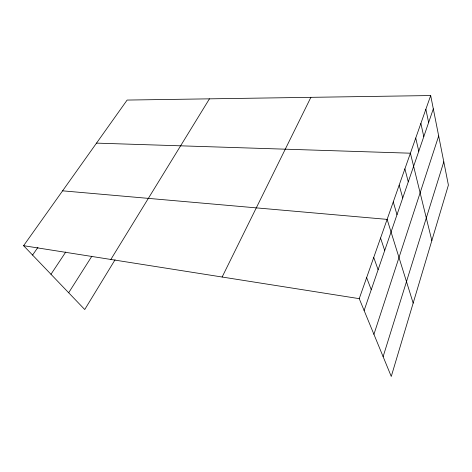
<?xml version="1.0" encoding="UTF-8"?>
<svg xmlns="http://www.w3.org/2000/svg" width="472" height="472" viewBox="0 0 472 472"><rect width="100%" height="100%" fill="white"/><g stroke="black" fill="none" stroke-linecap="round" stroke-linejoin="round"><path stroke-width="0.71" d="M383.116 356.661L443.792 161.819M373.924 334.335L438.677 135.971M364.118 310.511L433.32 108.861M430.682 95.55L448.4 185.112L391.264 376.449L359.239 298.658L430.682 95.55L127.127 100.064L23.6 245.694L84.736 309.526L115.044 259.795M222.129 277.023L310.889 97.332M110.849 259.458L209.45 98.837M68.67 292.752L91.869 256.213M50.976 274.279L65.779 251.983M32.574 255.063L37.931 247.363M96.512 143.122L410.404 153.199L431.839 240.572M62.599 190.83L387.128 219.38L413.165 303.101M23.6 245.694L359.239 298.658M366.632 277.636L371.252 289.725M373.736 257.447L378.107 269.742M380.562 238.041L384.704 250.52M393.264 201.933L396.999 214.701M399.182 185.107L402.728 197.998M404.893 168.87L408.268 181.862M415.732 138.054L418.788 151.205M420.882 123.416L423.785 136.632M425.862 109.256L428.629 122.525"/></g></svg>
